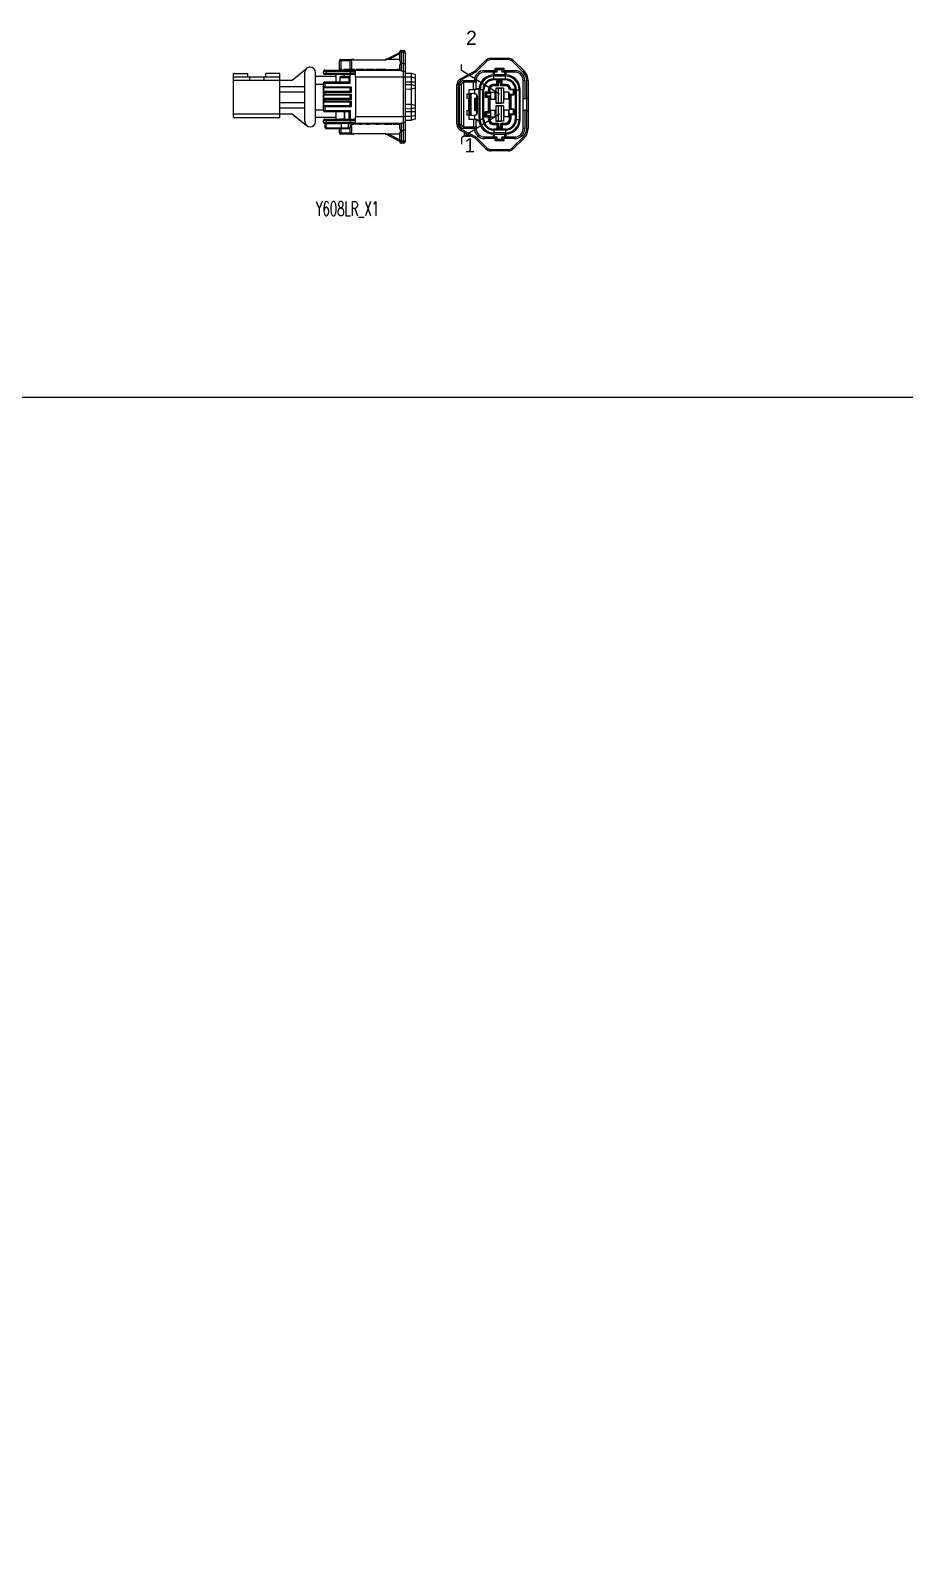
# Model space of a CAD drawing. Extents: x -144 to 1666, y -603 to 461.
# Drawn here: x 578.8 to 823.9, y 32.7 to 460.9 of the extents above; entities that cross this region are included whole.
import ezdxf

# ---------------------------------------------------------------- set-up
doc = ezdxf.new("R2010")
doc.units = 0
doc.layers.get('0').update_dxf_attribs({"linetype": 'CONTINUOUS'})
doc.layers.add('1', color=7, linetype='CONTINUOUS')
doc.styles.add('HS-DRAWING-FRAME', font='ROMANS.SHX', dxfattribs={"width": 0.6, "height": 3.5})
doc.linetypes.add('RA', pattern='A,0.2,-0.005,["-\\-",Standard,S=0.3,R=0,X=-0.4,Y=-0.15],-0.005', length=0.21)

# ---------------------------------------------------------------- blocks, each defined once
blk = doc.blocks.new('15446292_A_ZUS-25')
for p, q in [((-22.99, 6.95), (-22.99, -6.85)), ((-16.41, 4.75), (-20.43, 8.01)), ((-19.99, 6.95), (-19.99, -6.85)), ((0.01, 4.75), (-16.41, 4.75)), ((-12.99, 5.75), (-12.99, -6.56)), ((0.01, 5.75), (-12.99, 5.75)), ((0.01, 5.75), (0.01, -6.56)), ((-12.99, 3.05), (-19.99, 3.05)), ((-12.99, 1.55), (-19.99, 1.55)), ((-12.99, -1.45), (-19.99, -1.45)), ((-12.99, -2.95), (-19.99, -2.95)), ((-16.41, -4.65), (-20.43, -7.91)), ((0.01, -4.65), (-16.41, -4.65)), ((0.01, -5.65), (-12.99, -5.65)), ((-12.99, -6.56), (-9.02, -6.56)), ((-9.02, -5.65), (-9.02, -6.56)), ((-8.49, -5.65), (-8.49, -4.65)), ((-4.49, -5.65), (-4.49, -4.65)), ((-3.95, -5.65), (-3.95, -6.56)), ((0.01, -6.56), (-3.95, -6.56))]:
    blk.add_line(p, q)
for centre, start, end in [((-21.49, 6.95), 90, 180), ((-21.49, 6.95), 0, 90), ((-21.49, -6.85), 180, 270), ((-21.49, -6.85), 270, 0)]:
    blk.add_arc(centre, 1.5, start, end)
at = {"layer": '1', "linetype": 'Continuous'}
for p, q in [((-47.7, 13.01), (-47, 13.01)), ((-47.7, 13.01), (-47.7, 12.86)), ((-47.7, 12.86), (-47.7, 12.43)), ((-47, 12.86), (-47, 13.01)), ((-47, 12.43), (-47, 12.86)), ((-48.1, 12.49), (-48.1, 12.61)), ((-48.1, 12.15), (-48.1, 12.49)), ((-48.1, 12.15), (-47.99, 12.35)), ((-48.1, 9.1), (-48.1, 12.15)), ((-48.1, 9.57), (-48.1, 10.22)), ((-48.1, 9.43), (-48.1, 9.57)), ((-48.1, 9.03), (-48.1, 9.43)), ((-48.1, 9.1), (-47.99, 9.33)), ((-48.1, 6.92), (-48.1, 9.1)), ((-48.1, 8.41), (-48.1, 9.03)), ((-47.99, 12.35), (-47.7, 12.43)), ((-47.99, 9.33), (-47.7, 9.43)), ((-47, 12.43), (-47.7, 12.43)), ((-47.7, 12.43), (-47.7, 9.43)), ((-47, 9.43), (-47.7, 9.43)), ((-47.7, 9.43), (-47.7, 7.27)), ((-47, 9.43), (-47, 12.43)), ((-46.72, 12.35), (-47, 12.43)), ((-46.84, 9.77), (-47, 9.44)), ((-47, 9.44), (-47, 9.43)), ((-47, 9.43), (-46.96, 9.42)), ((-47, 7.27), (-47, 9.43)), ((-46.96, 9.42), (-46.91, 9.4)), ((-46.91, 9.4), (-46.83, 9.34)), ((-46.76, 9.91), (-46.84, 9.77)), ((-46.83, 9.34), (-46.75, 9.22)), ((-46.7, 10.04), (-46.76, 9.91)), ((-46.75, 9.22), (-46.69, 9.09)), ((-46.6, 12.15), (-46.72, 12.35)), ((-46.63, 10.2), (-46.7, 10.04)), ((-46.69, 9.09), (-46.63, 8.88)), ((-46.6, 10.33), (-46.63, 10.2)), ((-46.63, 8.88), (-46.6, 8.66)), ((-46.6, 12.61), (-46.6, 12.49)), ((-46.6, 12.51), (-42.7, 10.51)), ((-46.6, 12.49), (-46.6, 12.15)), ((-46.6, 12.15), (-46.6, 10.33)), ((-43.58, 10.51), (-46.6, 12.06)), ((-46.6, 10.51), (-42.7, 10.51)), ((-46.6, 8.66), (-46.6, 7.51)), ((-42.7, 10.46), (-42.7, 10.51)), ((-42.7, 10.31), (-42.7, 10.46)), ((-42.7, 10.31), (-42.64, 10.32)), ((-42.7, 10.31), (-42.7, 10.31)), ((-33.5, 10.31), (-42.7, 10.31)), ((-33.57, 10.32), (-42.64, 10.32)), ((-33.5, 10.31), (-33.57, 10.32)), ((-33.5, 10.51), (-30.5, 10.51)), ((-33.5, 10.51), (-33.5, 10.46)), ((-33.5, 10.51), (-33.1, 10.51)), ((-33.5, 10.46), (-33.5, 10.31)), ((-33.5, 10.31), (-33.5, 10.31)), ((-33.1, 10.51), (-30.1, 10.51)), ((-33.1, 10.38), (-33.1, 10.51)), ((-33.1, 10), (-33.1, 10.38)), ((-33.1, 9.4), (-33.1, 10)), ((-33.1, 8.62), (-33.1, 9.4)), ((-33.1, 7.71), (-33.1, 8.62)), ((-30.1, 10.11), (-32.7, 10.11)), ((-32.7, 10.11), (-32.7, 9.94)), ((-32.7, 9.94), (-32.7, 9.46)), ((-32.7, 9.46), (-32.7, 8.71)), ((-32.56, 8.71), (-32.7, 8.71)), ((-32.7, 7.51), (-32.7, 8.71)), ((-32.2, 8.71), (-32.56, 8.71)), ((-32.4, 9.01), (-32.34, 9.01)), ((-32.34, 9.01), (-32.2, 9.01)), ((-32.2, 9.01), (-30.24, 9.01)), ((-32.2, 9.01), (-32.2, 8.92)), ((-32.2, 8.92), (-32.2, 8.71)), ((-30.2, 8.71), (-32.2, 8.71)), ((-32.2, 8.71), (-32.2, 7.51)), ((-30.24, 9.01), (-26, 9.01)), ((-30.24, 9.01), (-30.21, 8.92)), ((-30.21, 8.92), (-30.2, 8.71)), ((-25.92, 8.71), (-30.2, 8.71)), ((-30.2, 7.51), (-30.2, 8.71)), ((-30.1, 10.51), (-30.1, 10.39)), ((-30.1, 10.39), (-30.1, 10.11)), ((-30.1, 10.11), (-29.82, 10.11)), ((-30.1, 9.01), (-30.1, 10.11)), ((-29.82, 10.11), (-29.7, 10.11)), ((-29.7, 10.11), (-29.7, 9.01)), ((-25.95, 8.92), (-26, 9.01)), ((-25.92, 8.71), (-25.95, 8.92)), ((-25.92, 8.71), (-25.76, 8.71)), ((-25.92, 7.51), (-25.92, 8.71)), ((-25.76, 8.71), (-25.7, 8.71)), ((-25.7, 8.71), (-25.7, 7.51)), ((-50.9, 6.24), (-49.9, 6.53)), ((-50.9, 5.24), (-50.9, 6.24)), ((-50.9, 5.24), (-49.9, 5.53)), ((-50.9, 5.1), (-50.9, 5.24)), ((-50.9, 4.7), (-50.9, 5.1)), ((-50.9, 4.16), (-50.9, 4.7)), ((-48.1, 6.56), (-49.9, 6.53)), ((-49.9, 6.53), (-49.9, 5.53)), ((-49.9, 5.53), (-48.1, 5.56)), ((-49.9, 5.53), (-49.9, 5.43)), ((-49.9, 5.43), (-49.9, 5.13)), ((-49.9, 5.13), (-49.9, 4.68)), ((-49.9, 4.68), (-49.9, 4.16)), ((-48.1, 7.63), (-48.1, 8.41)), ((-48.1, 6.76), (-48.1, 7.63)), ((-48.1, 6.92), (-47.99, 7.17)), ((-48.1, 6.57), (-48.1, 6.92)), ((-48.1, 6.56), (-48.1, 6.76)), ((-48.1, 6.07), (-48.1, 6.57)), ((-48.1, 5.51), (-48.1, 6.07)), ((-48.1, -5.49), (-48.1, 5.51)), ((-48.1, 5.51), (-47.99, 5.51)), ((-47.99, 7.17), (-47.7, 7.27)), ((-47.99, 5.51), (-47.7, 5.51)), ((-47, 7.27), (-47.7, 7.27)), ((-47.7, 7.27), (-47.7, 6.83)), ((-47.7, 6.83), (-47.7, 6.21)), ((-47.7, 6.21), (-47.7, 5.51)), ((-47.7, 5.51), (-47.7, -5.49)), ((-34.2, 5.51), (-47.7, 5.51)), ((-46.91, 7.37), (-47, 7.28)), ((-47, 7.28), (-47, 7.27)), ((-46.82, 7.43), (-46.91, 7.37)), ((-46.72, 7.49), (-46.82, 7.43)), ((-46.64, 7.51), (-46.72, 7.49)), ((-46.64, 7.51), (-31.44, 7.51)), ((-45.9, 7.71), (-46.48, 7.71)), ((-46.48, 7.51), (-46.48, 7.71)), ((-45.9, 7.51), (-45.9, 7.71)), ((-45.67, 7.51), (-45.67, 7.71)), ((-45.54, 7.71), (-45.67, 7.71)), ((-45.21, 7.71), (-45.54, 7.71)), ((-44.89, 7.71), (-45.21, 7.71)), ((-44.75, 7.71), (-44.89, 7.71)), ((-44.75, 7.51), (-44.75, 7.71)), ((-44.52, 7.71), (-44.37, 7.71)), ((-44.52, 7.71), (-44.52, 7.51)), ((-43.83, 7.71), (-44.37, 7.71)), ((-44.37, 7.71), (-44.37, 7.51)), ((-43.83, 7.71), (-43.83, 7.51)), ((-42.45, 7.71), (-43.6, 7.71)), ((-43.6, 7.71), (-43.6, 7.51)), ((-42.45, 7.71), (-42.45, 7.51)), ((-42.34, 7.71), (-42.28, 7.71)), ((-42.34, 7.51), (-42.34, 7.71)), ((-42.28, 7.71), (-41.99, 7.71)), ((-42.28, 7.51), (-42.28, 7.71)), ((-41.99, 7.71), (-41.57, 7.71)), ((-41.57, 7.71), (-41.21, 7.71)), ((-41.21, 7.71), (-41.07, 7.71)), ((-41.07, 7.51), (-41.07, 7.71)), ((-40.84, 7.51), (-40.84, 7.71)), ((-40.71, 7.71), (-40.84, 7.71)), ((-40.38, 7.71), (-40.71, 7.71)), ((-40.06, 7.71), (-40.38, 7.71)), ((-39.92, 7.71), (-40.06, 7.71)), ((-39.92, 7.51), (-39.92, 7.71)), ((-39.69, 7.71), (-39.56, 7.71)), ((-39.69, 7.71), (-39.69, 7.51)), ((-39.56, 7.71), (-39.23, 7.71)), ((-39.23, 7.71), (-38.91, 7.71)), ((-38.91, 7.71), (-38.77, 7.71)), ((-38.77, 7.51), (-38.77, 7.71)), ((-38.54, 7.71), (-38.53, 7.71)), ((-38.54, 7.71), (-38.54, 7.51)), ((-38.53, 7.71), (-38.48, 7.71)), ((-38.48, 7.71), (-38.35, 7.71)), ((-38.48, 7.71), (-38.48, 7.51)), ((-38.35, 7.71), (-38.05, 7.71)), ((-37.39, 7.71), (-38.05, 7.71)), ((-38.05, 7.71), (-38.05, 7.51)), ((-37.39, 7.71), (-37.39, 7.51)), ((-37.28, 7.71), (-37.22, 7.71)), ((-37.28, 7.51), (-37.28, 7.71)), ((-37.22, 7.71), (-36.93, 7.71)), ((-37.22, 7.51), (-37.22, 7.71)), ((-36.93, 7.71), (-36.51, 7.71)), ((-36.51, 7.71), (-36.15, 7.71)), ((-36.15, 7.71), (-36.01, 7.71)), ((-36.01, 7.51), (-36.01, 7.71)), ((-35.78, 7.51), (-35.78, 7.71)), ((-35.09, 7.71), (-35.78, 7.71)), ((-35.09, 7.51), (-35.09, 7.71)), ((-34.86, 7.71), (-34.85, 7.71)), ((-34.86, 7.51), (-34.86, 7.71)), ((-34.85, 7.71), (-34.79, 7.71)), ((-34.79, 7.71), (-34.61, 7.71)), ((-34.79, 7.51), (-34.79, 7.71)), ((-34.61, 7.71), (-34.4, 7.71)), ((-34.4, 7.71), (-34.08, 7.71)), ((-34.4, 7.51), (-34.4, 7.71)), ((-34.2, 7.46), (-32.75, 7.46)), ((-34.2, 7.46), (-34.2, 7.21)), ((-34.2, 7.21), (-34.2, 6.76)), ((-32.7, 7.07), (-34.2, 7.07)), ((-34.2, 6.76), (-34.2, 6.17)), ((-34.2, 6.66), (-32.7, 6.66)), ((-32.75, 6.26), (-34.2, 6.26)), ((-34.2, 6.17), (-34.2, 5.51)), ((-34.2, -5.49), (-34.2, 5.51)), ((-34.08, 7.71), (-33.94, 7.71)), ((-33.94, 7.51), (-33.94, 7.71)), ((-33.71, 7.51), (-33.71, 7.71)), ((-33.1, 7.71), (-33.71, 7.71)), ((-33.1, 7.51), (-33.1, 7.71)), ((-32.94, 7.71), (-33.1, 7.71)), ((-32.94, 7.51), (-32.94, 7.71)), ((-32.7, 7.71), (-32.94, 7.71)), ((-32.75, 7.46), (-31.44, 7.51)), ((-32.75, 7.46), (-32.74, 7.41)), ((-32.75, 7.46), (-32.75, 7.46)), ((-32.72, 6.38), (-32.75, 6.26)), ((-26.05, 6.26), (-32.75, 6.26)), ((-32.74, 7.41), (-32.72, 7.32)), ((-32.72, 7.32), (-32.71, 7.2)), ((-32.7, 6.66), (-32.72, 6.38)), ((-32.71, 7.2), (-32.7, 7.07)), ((-31.34, 7.11), (-32.7, 7.07)), ((-32.7, 6.66), (-32.7, 7.07)), ((-32.7, 7.07), (-32.7, 7.07)), ((-32.7, 6.66), (-25.94, 6.66)), ((-32.7, 3.81), (-32.7, 6.26)), ((-32.4, 6.26), (-32.4, 4.21)), ((-31.44, 7.51), (-30.2, 7.51)), ((-31.44, 7.51), (-31.37, 7.39)), ((-31.44, 7.51), (-30.88, 7.51)), ((-31.37, 7.39), (-31.34, 7.11)), ((-25.94, 7.11), (-31.34, 7.11)), ((-31.2, 6.21), (-31.2, 4.21)), ((-29.85, 6.21), (-31.2, 6.21)), ((-31.1, 6.21), (-31.1, 4.21)), ((-25.92, 7.51), (-30.2, 7.51)), ((-29.85, 6.21), (-29.85, 6.26)), ((-29.56, 6.26), (-29.7, 6.26)), ((-29.2, 6.26), (-29.56, 6.26)), ((-28.1, 6.26), (-29.2, 6.26)), ((-28.7, 4.21), (-28.7, 6.26)), ((-22.99, 5.71), (-28.7, 5.71)), ((-26.05, 7.51), (-25.97, 7.39)), ((-25.97, 6.38), (-26.05, 6.26)), ((-25.73, 6.26), (-26.05, 6.26)), ((-25.97, 7.39), (-25.94, 7.11)), ((-25.94, 6.66), (-25.97, 6.38)), ((-25.94, 6.66), (-25.94, 7.11)), ((-25.41, 7.11), (-25.94, 7.11)), ((-25.94, 6.66), (-25.41, 6.66)), ((-25.76, 7.51), (-25.92, 7.51)), ((-25.7, 7.51), (-25.76, 7.51)), ((-25.6, 6.26), (-25.73, 6.26)), ((-25.7, 7.51), (-25.63, 7.51)), ((-25.63, 7.51), (-25.6, 7.51)), ((-25.2, 7.11), (-25.41, 7.11)), ((-25.41, 6.66), (-25.2, 6.66)), ((-25.2, 7.11), (-25.2, 6.66)), ((-50.9, 4.16), (-49.9, 4.16)), ((-50.9, 3.09), (-50.9, 4.16)), ((-50.9, 3.09), (-49.9, 3.38)), ((-50.9, 2.42), (-50.9, 3.09)), ((-50.9, -2.41), (-50.9, 2.42)), ((-50.9, 2.42), (-49.9, 2.14)), ((-49.9, 4.16), (-48.1, 4.16)), ((-49.9, 4.16), (-49.9, 3.38)), ((-49.9, 3.38), (-48.1, 3.41)), ((-49.9, 3.38), (-49.9, 2.14)), ((-49.9, 2.14), (-49.9, -2.12)), ((-49.9, 2.14), (-48.1, 2.11)), ((-33, 2.81), (-25.6, 2.81)), ((-33, 1.21), (-33, 2.81)), ((-33, 2.81), (-32.79, 2.6)), ((-33, 1.21), (-32.79, 1.42)), ((-25.6, 1.21), (-33, 1.21)), ((-33, 0.81), (-25.6, 0.81)), ((-33, -0.79), (-33, 0.81)), ((-33, 0.81), (-32.79, 0.6)), ((-32.79, 2.6), (-32.7, 2.51)), ((-32.79, 1.42), (-32.7, 1.51)), ((-32.79, 0.6), (-32.7, 0.51)), ((-32.7, 4.21), (-25.6, 4.21)), ((-25.6, 3.81), (-32.7, 3.81)), ((-32.7, 2.51), (-25.6, 2.51)), ((-32.7, 2.51), (-32.7, 1.51)), ((-32.7, 1.51), (-25.6, 1.51)), ((-32.7, 0.51), (-25.6, 0.51)), ((-32.7, 0.51), (-32.7, -0.49)), ((-25.6, 4.21), (-25.6, 4.09)), ((-25.6, 4.09), (-25.6, 3.81)), ((-25.32, 3.81), (-25.6, 3.81)), ((-25.6, 2.81), (-25.6, 3.81)), ((-25.6, 2.81), (-25.6, 2.6)), ((-25.6, 2.81), (-25.36, 2.81)), ((-25.6, 2.6), (-25.6, 2.51)), ((-25.52, 2.51), (-25.6, 2.51)), ((-25.6, 1.42), (-25.6, 1.51)), ((-25.6, 1.51), (-25.5, 1.51)), ((-25.6, 1.21), (-25.6, 1.42)), ((-25.6, 0.81), (-25.6, 1.21)), ((-25.36, 1.21), (-25.6, 1.21)), ((-25.6, 0.81), (-25.6, 0.6)), ((-25.6, 0.81), (-25.36, 0.81)), ((-25.6, 0.6), (-25.6, 0.51)), ((-25.52, 0.51), (-25.6, 0.51)), ((-25.44, 2.52), (-25.52, 2.51)), ((-25.44, 0.52), (-25.52, 0.51)), ((-25.5, 1.51), (-25.4, 1.48)), ((-25.35, 2.56), (-25.44, 2.52)), ((-25.35, 0.56), (-25.44, 0.52)), ((-25.4, 1.48), (-25.32, 1.43)), ((-25.36, 2.81), (-25.22, 2.81)), ((-25.22, 1.21), (-25.36, 1.21)), ((-25.36, 0.81), (-25.22, 0.81)), ((-25.28, 2.63), (-25.35, 2.56)), ((-25.28, 0.63), (-25.35, 0.56)), ((-25.2, 3.81), (-25.32, 3.81)), ((-25.32, 1.43), (-25.25, 1.35)), ((-25.23, 2.71), (-25.28, 2.63)), ((-25.23, 0.71), (-25.28, 0.63)), ((-25.25, 1.35), (-25.22, 1.26)), ((-25.22, 2.81), (-25.23, 2.71)), ((-25.22, 0.81), (-25.23, 0.71)), ((-25.22, 1.21), (-25.22, 2.81)), ((-25.22, 1.26), (-25.22, 1.21)), ((-25.22, -0.79), (-25.22, 0.81)), ((-25.2, 3.81), (-25.2, -3.79)), ((-22.99, 3.6), (-25.2, 3.6)), ((-50.9, -2.41), (-49.9, -2.12)), ((-50.9, -3.08), (-50.9, -2.41)), ((-50.9, -3.08), (-49.9, -3.36)), ((-50.9, -4.14), (-50.9, -3.08)), ((-50.9, -4.14), (-49.9, -4.14)), ((-50.9, -4.68), (-50.9, -4.14)), ((-49.9, -2.12), (-48.1, -2.09)), ((-49.9, -2.12), (-49.9, -3.36)), ((-49.9, -3.36), (-48.1, -3.39)), ((-49.9, -3.36), (-49.9, -4.14)), ((-49.9, -4.14), (-48.1, -4.14)), ((-49.9, -4.14), (-49.9, -4.67)), ((-33, -0.79), (-32.79, -0.58)), ((-25.6, -0.79), (-33, -0.79)), ((-33, -1.19), (-25.6, -1.19)), ((-33, -1.19), (-32.79, -1.4)), ((-33, -2.79), (-33, -1.19)), ((-33, -2.79), (-32.79, -2.58)), ((-25.6, -2.79), (-33, -2.79)), ((-32.79, -0.58), (-32.7, -0.49)), ((-32.79, -1.4), (-32.7, -1.49)), ((-32.79, -2.58), (-32.7, -2.49)), ((-32.7, -0.49), (-25.6, -0.49)), ((-32.7, -1.49), (-25.6, -1.49)), ((-32.7, -1.49), (-32.7, -2.49)), ((-32.7, -2.49), (-25.6, -2.49)), ((-32.7, -3.79), (-25.6, -3.79)), ((-32.7, -3.79), (-32.7, -6.24)), ((-25.6, -4.19), (-32.7, -4.19)), ((-32.4, -4.19), (-32.4, -5.29)), ((-29.85, -5.29), (-29.85, -4.19)), ((-28.7, -6.24), (-28.7, -4.19)), ((-25.6, -0.58), (-25.6, -0.49)), ((-25.6, -0.49), (-25.5, -0.49)), ((-25.6, -0.79), (-25.6, -0.58)), ((-25.36, -0.79), (-25.6, -0.79)), ((-25.6, -1.19), (-25.6, -0.79)), ((-25.6, -1.19), (-25.6, -1.4)), ((-25.6, -1.19), (-25.36, -1.19)), ((-25.6, -1.4), (-25.6, -1.49)), ((-25.52, -1.49), (-25.6, -1.49)), ((-25.6, -2.58), (-25.6, -2.49)), ((-25.6, -2.49), (-25.5, -2.49)), ((-25.6, -2.79), (-25.6, -2.58)), ((-25.36, -2.79), (-25.6, -2.79)), ((-25.6, -3.79), (-25.6, -2.79)), ((-25.6, -3.79), (-25.6, -4.07)), ((-25.6, -3.79), (-25.32, -3.79)), ((-25.6, -4.07), (-25.6, -4.19)), ((-25.44, -1.48), (-25.52, -1.49)), ((-25.5, -0.49), (-25.4, -0.52)), ((-25.5, -2.49), (-25.4, -2.52)), ((-25.35, -1.44), (-25.44, -1.48)), ((-25.4, -0.52), (-25.32, -0.57)), ((-25.4, -2.52), (-25.32, -2.57)), ((-25.22, -0.79), (-25.36, -0.79)), ((-25.36, -1.19), (-25.22, -1.19)), ((-25.22, -2.79), (-25.36, -2.79)), ((-25.28, -1.37), (-25.35, -1.44)), ((-25.32, -0.57), (-25.25, -0.65)), ((-25.32, -2.57), (-25.25, -2.65)), ((-25.32, -3.79), (-25.2, -3.79)), ((-25.23, -1.29), (-25.28, -1.37)), ((-25.25, -0.65), (-25.22, -0.74)), ((-25.25, -2.65), (-25.22, -2.74)), ((-25.22, -1.19), (-25.23, -1.29)), ((-25.22, -0.74), (-25.22, -0.79)), ((-25.22, -2.79), (-25.22, -1.19)), ((-25.22, -2.74), (-25.22, -2.79)), ((-22.99, -3.58), (-25.2, -3.58)), ((-50.9, -5.08), (-50.9, -4.68)), ((-50.9, -5.23), (-50.9, -5.08)), ((-50.9, -6.23), (-50.9, -5.23)), ((-50.9, -5.23), (-49.9, -5.51)), ((-50.9, -6.23), (-49.9, -6.51)), ((-49.9, -4.67), (-49.9, -5.11)), ((-49.9, -5.11), (-49.9, -5.41)), ((-49.9, -5.41), (-49.9, -5.51)), ((-49.9, -5.51), (-49.9, -6.51)), ((-49.9, -5.51), (-48.1, -5.54)), ((-49.9, -6.51), (-48.1, -6.54)), ((-48.1, -5.49), (-47.99, -5.49)), ((-48.1, -6.06), (-48.1, -5.49)), ((-48.1, -6.55), (-48.1, -6.06)), ((-48.1, -6.74), (-48.1, -6.54)), ((-48.1, -6.9), (-48.1, -6.55)), ((-48.1, -7.61), (-48.1, -6.74)), ((-47.99, -7.15), (-48.1, -6.9)), ((-48.1, -9.09), (-48.1, -6.9)), ((-48.1, -8.39), (-48.1, -7.61)), ((-48.1, -9.02), (-48.1, -8.39)), ((-47.99, -5.49), (-47.7, -5.49)), ((-47.7, -7.26), (-47.99, -7.15)), ((-47.7, -5.49), (-34.2, -5.49)), ((-47.7, -5.49), (-47.7, -6.2)), ((-47.7, -6.2), (-47.7, -6.81)), ((-47.7, -6.81), (-47.7, -7.26)), ((-47, -7.26), (-47.7, -7.26)), ((-47.7, -7.26), (-47.7, -9.41)), ((-47, -7.26), (-46.91, -7.35)), ((-47, -7.26), (-47, -7.26)), ((-47, -9.41), (-47, -7.26)), ((-46.91, -7.35), (-46.82, -7.42)), ((-46.82, -7.42), (-46.72, -7.47)), ((-46.72, -7.47), (-46.64, -7.49)), ((-31.44, -7.49), (-46.64, -7.49)), ((-46.6, -7.49), (-46.6, -8.64)), ((-46.4, -7.49), (-46.4, -7.69)), ((-46.4, -7.69), (-45.9, -7.69)), ((-45.9, -7.49), (-45.9, -7.69)), ((-45.18, -7.69), (-45.9, -7.69)), ((-44.5, -7.69), (-45.18, -7.69)), ((-43.92, -7.69), (-44.5, -7.69)), ((-43.48, -7.69), (-43.92, -7.69)), ((-43.2, -7.69), (-43.48, -7.69)), ((-43.1, -7.69), (-43.2, -7.69)), ((-43.1, -7.69), (-43.1, -7.49)), ((-42.8, -7.49), (-42.8, -7.69)), ((-42.8, -7.69), (-42.71, -7.69)), ((-42.71, -7.69), (-42.45, -7.69)), ((-42.45, -7.69), (-42.05, -7.69)), ((-42.05, -7.69), (-41.53, -7.69)), ((-41.53, -7.69), (-40.95, -7.69)), ((-40.95, -7.69), (-40.36, -7.69)), ((-40.36, -7.69), (-39.8, -7.69)), ((-39.8, -7.49), (-39.8, -7.69)), ((-39.44, -7.49), (-39.44, -7.69)), ((-39.44, -7.69), (-38.94, -7.69)), ((-38.94, -7.49), (-38.94, -7.69)), ((-38.94, -7.69), (-37.14, -7.69)), ((-37.14, -7.49), (-37.14, -7.69)), ((-36.77, -7.49), (-36.77, -7.69)), ((-36.77, -7.69), (-36.27, -7.69)), ((-36.27, -7.49), (-36.27, -7.69)), ((-36.27, -7.69), (-35.65, -7.69)), ((-35.65, -7.69), (-35.09, -7.69)), ((-35.09, -7.69), (-34.65, -7.69)), ((-34.65, -7.69), (-34.37, -7.69)), ((-34.37, -7.69), (-34.27, -7.69)), ((-34.27, -7.69), (-34.27, -7.49)), ((-34.2, -5.49), (-34.2, -6.15)), ((-34.2, -6.15), (-34.2, -6.74)), ((-34.2, -6.24), (-32.75, -6.24)), ((-32.7, -6.64), (-34.2, -6.64)), ((-34.2, -6.74), (-34.2, -7.19)), ((-34.2, -7.05), (-32.7, -7.05)), ((-34.2, -7.19), (-34.2, -7.44)), ((-32.75, -7.44), (-34.2, -7.44)), ((-33.9, -7.49), (-33.9, -7.69)), ((-33.9, -7.69), (-33.4, -7.69)), ((-33.4, -7.49), (-33.4, -7.69)), ((-33.4, -7.69), (-31.4, -7.69)), ((-33.1, -8.6), (-33.1, -7.69)), ((-32.75, -6.24), (-26.05, -6.24)), ((-32.72, -6.36), (-32.75, -6.24)), ((-32.74, -7.39), (-32.75, -7.44)), ((-31.44, -7.49), (-32.75, -7.44)), ((-32.75, -7.44), (-32.75, -7.44)), ((-32.72, -7.3), (-32.74, -7.39)), ((-32.7, -6.64), (-32.72, -6.36)), ((-32.71, -7.18), (-32.72, -7.3)), ((-32.7, -7.05), (-32.71, -7.18)), ((-32.7, -5.29), (-32.41, -5.79)), ((-32.7, -5.29), (-32.61, -5.29)), ((-25.94, -6.64), (-32.7, -6.64)), ((-32.7, -7.05), (-32.7, -6.64)), ((-32.7, -7.05), (-31.34, -7.09)), ((-32.7, -7.05), (-32.7, -7.05)), ((-32.7, -7.69), (-32.7, -8.48)), ((-32.7, -8.48), (-32.7, -9.15)), ((-32.61, -5.29), (-32.4, -5.29)), ((-32.41, -5.79), (-32.41, -5.79)), ((-32.4, -5.79), (-32.41, -5.79)), ((-32.4, -5.29), (-29.85, -5.29)), ((-32.4, -5.29), (-32.4, -5.79)), ((-30.14, -5.79), (-32.4, -5.79)), ((-31.37, -7.37), (-31.44, -7.49)), ((-30.4, -7.49), (-31.44, -7.49)), ((-31.4, -7.49), (-31.4, -7.69)), ((-31.4, -7.69), (-30.9, -7.69)), ((-31.34, -7.09), (-31.37, -7.37)), ((-31.34, -7.09), (-25.94, -7.09)), ((-31.1, -5.79), (-31.1, -6.24)), ((-30.9, -7.49), (-30.9, -7.69)), ((-30.4, -7.49), (-29.9, -7.47)), ((-30.4, -7.49), (-30.4, -7.69)), ((-30.4, -7.69), (-29.9, -7.69)), ((-29.85, -5.29), (-30.14, -5.79)), ((-30.1, -10.09), (-30.1, -7.69)), ((-29.9, -7.47), (-29.9, -7.69)), ((-26.05, -7.49), (-29.9, -7.49)), ((-29.9, -7.49), (-29.7, -7.49)), ((-29.7, -7.49), (-29.7, -10.09)), ((-28.7, -5.69), (-22.99, -5.69)), ((-25.97, -6.36), (-26.05, -6.24)), ((-26.05, -6.24), (-25.73, -6.24)), ((-25.97, -7.37), (-26.05, -7.49)), ((-25.73, -7.49), (-26.05, -7.49)), ((-25.94, -6.64), (-25.97, -6.36)), ((-25.94, -7.09), (-25.97, -7.37)), ((-25.41, -6.64), (-25.94, -6.64)), ((-25.94, -7.09), (-25.94, -6.64)), ((-25.94, -7.09), (-25.41, -7.09)), ((-25.73, -6.24), (-25.6, -6.24)), ((-25.6, -7.49), (-25.73, -7.49)), ((-25.2, -6.64), (-25.41, -6.64)), ((-25.41, -7.09), (-25.2, -7.09)), ((-25.2, -6.64), (-25.2, -7.09)), ((-48.1, -9.42), (-48.1, -9.02)), ((-48.1, -12.13), (-48.1, -9.09)), ((-47.99, -9.32), (-48.1, -9.09)), ((-48.1, -9.55), (-48.1, -9.42)), ((-48.1, -10.2), (-48.1, -9.55)), ((-47.99, -12.33), (-48.1, -12.13)), ((-48.1, -12.47), (-48.1, -12.13)), ((-48.1, -12.59), (-48.1, -12.47)), ((-47.7, -9.41), (-47.99, -9.32)), ((-47.7, -12.42), (-47.99, -12.33)), ((-47, -9.41), (-47.7, -9.41)), ((-47.7, -9.41), (-47.7, -12.42)), ((-47.7, -12.42), (-47, -12.42)), ((-47.7, -12.42), (-47.7, -12.84)), ((-47.7, -12.84), (-47.7, -12.99)), ((-47, -12.42), (-47, -9.41)), ((-47, -9.41), (-47, -9.42)), ((-46.99, -9.41), (-47, -9.41)), ((-47, -9.42), (-46.84, -9.75)), ((-46.72, -12.33), (-47, -12.42)), ((-47, -12.84), (-47, -12.42)), ((-47, -12.99), (-47, -12.84)), ((-46.95, -9.4), (-46.99, -9.41)), ((-46.89, -9.37), (-46.95, -9.4)), ((-46.84, -9.33), (-46.89, -9.37)), ((-46.75, -9.21), (-46.84, -9.33)), ((-46.84, -9.75), (-46.76, -9.89)), ((-46.76, -9.89), (-46.7, -10.03)), ((-46.69, -9.08), (-46.75, -9.21)), ((-46.6, -12.13), (-46.72, -12.33)), ((-46.7, -10.03), (-46.63, -10.18)), ((-46.62, -8.86), (-46.69, -9.08)), ((-46.63, -10.18), (-46.61, -10.25)), ((-46.6, -8.64), (-46.62, -8.86)), ((-46.61, -10.25), (-46.6, -10.31)), ((-46.6, -10.31), (-46.6, -12.13)), ((-42.7, -10.49), (-46.6, -12.49)), ((-46.6, -10.49), (-42.7, -10.49)), ((-46.6, -12.04), (-43.58, -10.49)), ((-46.6, -12.13), (-46.6, -12.47)), ((-46.6, -12.47), (-46.6, -12.59)), ((-42.7, -10.29), (-42.7, -10.29)), ((-42.7, -10.44), (-42.7, -10.29)), ((-42.7, -10.29), (-42.64, -10.3)), ((-42.7, -10.29), (-33.5, -10.29)), ((-42.7, -10.49), (-42.7, -10.44)), ((-42.64, -10.3), (-33.57, -10.3)), ((-33.57, -10.3), (-33.5, -10.29)), ((-33.5, -10.29), (-33.5, -10.29)), ((-33.5, -10.29), (-33.5, -10.44)), ((-33.5, -10.44), (-33.5, -10.49)), ((-30.5, -10.49), (-33.5, -10.49)), ((-33.5, -10.49), (-33.1, -10.49)), ((-33.1, -9.38), (-33.1, -8.6)), ((-33.1, -9.98), (-33.1, -9.38)), ((-33.1, -10.36), (-33.1, -9.98)), ((-33.1, -10.49), (-33.1, -10.36)), ((-30.1, -10.49), (-33.1, -10.49)), ((-32.7, -9.15), (-32.7, -9.66)), ((-32.7, -9.66), (-32.7, -9.98)), ((-32.7, -9.98), (-32.7, -10.09)), ((-32.7, -10.09), (-30.1, -10.09)), ((-30.1, -10.09), (-29.82, -10.09)), ((-30.1, -10.09), (-30.1, -10.37)), ((-30.1, -10.37), (-30.1, -10.49)), ((-29.82, -10.09), (-29.7, -10.09)), ((-47, -12.99), (-47.7, -12.99))]:
    blk.add_line(p, q, dxfattribs=at)
for centre, radius, start, end in [((-47.7, 12.61), 0.4, 90, 180), ((-47, 12.61), 0.4, 0, 90), ((-42.7, 10.31), 0.2, 2.4567, 90), ((-33.5, 10.31), 0.2, 90, 177.5433), ((-33.1, 10.11), 0.4, 0, 90), ((-32.4, 8.71), 0.3, 90, 180), ((-30.1, 10.11), 0.4, 0, 90), ((-26, 8.71), 0.3, 0, 90), ((-25.6, 7.11), 0.4, 0, 90), ((-25.6, 6.66), 0.4, 270, 0), ((-25.6, 3.81), 0.4, 0, 90), ((-25.6, -3.79), 0.4, 270, 0), ((-25.6, -6.64), 0.4, 0, 90), ((-25.6, -7.09), 0.4, 270, 0), ((-47.7, -12.59), 0.4, 180, 270), ((-47, -12.59), 0.4, 270, 0), ((-42.7, -10.29), 0.2, 270, 357.5433), ((-33.5, -10.29), 0.2, 182.4567, 270), ((-33.1, -10.09), 0.4, 270, 0), ((-30.1, -10.09), 0.4, 270, 0)]:
    blk.add_arc(centre, radius, start, end, dxfattribs=at)
blk = doc.blocks.new('HSDblock0000')
for p, q in [((8.03, 2.7), (18.66, 9.36)), ((18.66, 9.36), (18.66, 11.06)), ((8.03, -2.9), (18.66, -9.56)), ((18.66, -9.56), (18.66, -11.26))]:
    blk.add_line(p, q)
at = {"layer": '1', "linetype": 'Continuous'}
for p, q in [((5.58, 12.87), (5.58, 12.98)), ((5.58, 12.98), (10.44, 12.98)), ((5.58, 12.58), (5.58, 12.87)), ((10.44, 12.87), (10.44, 12.98)), ((10.44, 12.58), (10.44, 12.87)), ((1.13, 9.41), (4.18, 12.41)), ((1.15, 9.38), (1.13, 9.41)), ((1.21, 9.32), (1.15, 9.38)), ((1.3, 9.23), (1.21, 9.32)), ((1.41, 9.12), (1.3, 9.23)), ((4.46, 12.12), (1.41, 9.12)), ((3.76, 9.55), (3.76, 9.08)), ((3.76, 9.55), (6.8, 9.55)), ((7.26, 9.08), (3.76, 9.08)), ((4.26, 12.33), (4.18, 12.41)), ((4.46, 12.12), (4.26, 12.33)), ((10.44, 12.58), (5.58, 12.58)), ((6.31, 8.28), (6.31, 9.08)), ((6.51, 9.08), (6.51, 8.28)), ((6.8, 10.2), (7.26, 9.73)), ((6.8, 10.2), (9.23, 10.2)), ((6.8, 9.55), (6.8, 10.2)), ((6.8, 9.55), (7.26, 9.08)), ((8.76, 9.73), (7.26, 9.73)), ((7.26, 9.73), (7.26, 9.08)), ((9.23, 10.2), (8.76, 9.73)), ((8.76, 9.08), (8.76, 9.73)), ((9.23, 9.55), (8.76, 9.08)), ((12.26, 9.08), (8.76, 9.08)), ((9.23, 10.2), (9.23, 9.55)), ((9.23, 9.55), (12.26, 9.55)), ((9.51, 8.28), (9.51, 9.08)), ((9.71, 9.08), (9.71, 8.28)), ((11.57, 12.12), (11.77, 12.33)), ((14.66, 9.08), (11.57, 12.12)), ((11.77, 12.33), (11.85, 12.41)), ((11.85, 12.41), (14.9, 9.41)), ((12.26, 9.55), (12.26, 9.08)), ((14.66, 9.08), (14.83, 9.31)), ((18.76, 6.9), (14.66, 9.08)), ((14.83, 9.31), (14.9, 9.41)), ((14.9, 9.41), (18.95, 7.25)), ((16.04, 8.8), (16.15, 8.93)), ((16.15, 8.93), (16.31, 8.98)), ((17.36, 8.68), (16.25, 8.68)), ((16.31, 8.98), (17.36, 8.98)), ((17.36, 8.9), (17.36, 8.98)), ((17.36, 8.98), (17.5, 8.98)), ((17.36, 8.68), (17.36, 8.9)), ((17.36, 8.09), (17.36, 8.68)), ((17.72, 8.68), (17.36, 8.68)), ((17.5, 8.98), (17.56, 8.98)), ((17.86, 8.68), (17.72, 8.68)), ((17.86, 8.68), (17.86, 7.83)), ((0.01, 1.98), (0.01, 6.73)), ((0.13, 6.73), (0.01, 6.73)), ((0.41, 6.73), (0.13, 6.73)), ((0.41, 6.73), (0.41, 1.58)), ((0.95, 1.58), (0.95, 6.73)), ((0.95, 6.73), (1.41, 6.73)), ((1.41, 6.73), (1.41, 1.58)), ((6.36, 8.19), (6.36, 8.28)), ((9.66, 8.28), (6.36, 8.28)), ((6.36, 7.96), (6.36, 8.19)), ((6.36, 7.16), (6.36, 7.96)), ((6.36, 7.96), (9.66, 7.96)), ((6.36, 7.16), (6.36, 6.96)), ((6.36, 7.16), (9.66, 7.16)), ((6.36, 6.96), (6.36, 6.88)), ((6.36, 6.88), (9.66, 6.88)), ((6.36, 5.63), (6.36, 5.51)), ((6.36, 5.63), (7.26, 5.63)), ((6.36, 5.63), (7.26, 5.63)), ((6.36, 5.22), (6.36, 5.51)), ((6.36, 5.51), (7.39, 5.51)), ((7.68, 5.22), (6.36, 5.22)), ((6.96, 0.37), (6.96, 4.6)), ((6.96, 4.6), (7.56, 4.6)), ((6.96, 4.6), (9.06, 4.6)), ((7.26, 6.63), (7.39, 6.51)), ((7.26, 6.63), (8.76, 6.63)), ((7.26, 5.63), (7.26, 6.63)), ((7.26, 5.63), (7.39, 5.51)), ((7.39, 6.51), (8.63, 6.51)), ((7.39, 5.51), (7.39, 6.51)), ((7.68, 6.22), (7.39, 6.51)), ((7.68, 5.22), (7.39, 5.51)), ((7.56, 0.37), (7.56, 4.6)), ((8.46, 4.6), (7.56, 4.6)), ((7.68, 6.22), (7.68, 5.22)), ((8.35, 6.22), (7.68, 6.22)), ((8.35, 6.22), (8.63, 6.51)), ((8.35, 5.22), (8.35, 6.22)), ((8.35, 5.22), (8.63, 5.51)), ((9.66, 5.22), (8.35, 5.22)), ((8.46, 0.37), (8.46, 4.6)), ((9.06, 4.6), (8.46, 4.6)), ((8.76, 6.63), (8.63, 6.51)), ((8.63, 6.51), (8.63, 5.51)), ((8.76, 5.63), (8.63, 5.51)), ((8.63, 5.51), (9.66, 5.51)), ((8.76, 5.63), (8.76, 6.63)), ((8.76, 5.63), (9.66, 5.63)), ((8.76, 5.63), (9.66, 5.63)), ((9.06, 0.37), (9.06, 4.6)), ((9.66, 8.19), (9.66, 8.28)), ((9.66, 7.96), (9.66, 8.19)), ((9.66, 7.16), (9.66, 7.96)), ((9.66, 7.16), (9.66, 6.96)), ((9.66, 6.96), (9.66, 6.88)), ((9.66, 5.51), (9.66, 5.63)), ((9.66, 5.22), (9.66, 5.51)), ((14.61, 4.48), (13.8, 4.48)), ((14.31, 4.18), (14.31, 4.48)), ((14.61, 6.23), (14.61, 6.73)), ((15.08, 6.73), (14.61, 6.73)), ((15.08, 6.7), (14.61, 6.23)), ((14.61, 6.23), (14.61, 4.48)), ((18.01, 6.23), (14.61, 6.23)), ((14.61, 4.48), (14.61, 4.18)), ((15.08, 6.73), (15.08, 6.7)), ((15.08, 6.7), (18.01, 6.7)), ((15.31, 4.18), (15.31, 6.23)), ((18.01, 6.7), (18.01, 6.23)), ((18.01, 6.23), (18.01, -6.27)), ((18.76, 6.9), (18.9, 7.15)), ((18.76, -5.52), (18.76, 5.48)), ((19.23, 5.48), (18.76, 5.48)), ((18.9, 7.15), (18.95, 7.25)), ((19.23, 5.48), (19.23, -5.52)), ((19.61, -5.52), (19.61, 5.48)), ((19.61, 5.48), (19.9, 5.48)), ((19.9, 5.48), (20.01, 5.48)), ((20.01, 5.48), (20.01, -5.52)), ((0.07, 1.78), (0.01, 1.98)), ((0.01, 1.86), (0.01, 1.98)), ((0.01, 1.52), (0.01, 1.86)), ((0.01, 0.98), (0.01, 1.52)), ((0.01, 0.33), (0.01, 0.98)), ((0.01, -0.36), (0.01, 0.33)), ((0.21, 1.64), (0.07, 1.78)), ((0.41, 1.58), (0.21, 1.64)), ((0.41, 1.58), (0.95, 1.58)), ((0.41, 1.58), (0.41, 1.46)), ((0.41, 1.46), (0.41, 1.12)), ((0.41, 1.12), (0.41, 0.6)), ((0.41, 0.6), (0.41, -0.02)), ((1.41, 1.58), (0.95, 1.58)), ((1.41, 1.58), (1.41, 1.46)), ((1.41, 1.46), (1.41, 1.12)), ((1.41, 1.12), (1.41, 0.6)), ((1.41, 0.6), (1.41, -0.02)), ((2.31, 4.13), (2.21, 4.13)), ((2.21, 4.13), (2.21, -4.17)), ((2.54, 4.13), (2.31, 4.13)), ((3.34, 4.13), (2.54, 4.13)), ((2.54, -4.17), (2.54, 4.13)), ((3.34, 4.13), (3.53, 4.13)), ((3.34, -4.17), (3.34, 4.13)), ((3.53, 4.13), (3.61, 4.13)), ((3.61, -4.17), (3.61, 4.13)), ((3.96, 2.73), (4.11, 2.59)), ((3.96, 2.73), (3.96, 1.23)), ((4.86, 2.73), (3.96, 2.73)), ((3.96, 1.23), (4.11, 1.38)), ((3.96, 1.23), (4.86, 1.23)), ((4.11, 2.59), (4.11, 1.38)), ((5.28, 2.59), (4.11, 2.59)), ((4.11, 1.38), (5.28, 1.38)), ((4.86, 4.13), (4.99, 4.13)), ((4.86, 2.73), (4.86, 4.13)), ((4.86, 2.73), (4.86, 4.13)), ((4.86, 2.73), (4.99, 2.61)), ((4.86, 1.23), (4.99, 1.36)), ((4.86, -2.77), (4.86, 1.23)), ((4.86, -2.77), (4.86, 1.23)), ((4.99, 2.61), (4.99, 4.13)), ((5.28, 4.13), (4.99, 4.13)), ((5.28, 2.59), (4.99, 2.61)), ((4.99, 1.36), (5.28, 1.38)), ((4.99, -2.89), (4.99, 1.36)), ((5.28, 4.13), (5.28, 2.59)), ((5.28, 1.38), (5.28, -2.91)), ((5.46, 1.54), (5.46, 3.43)), ((5.46, 3.43), (5.47, 3.43)), ((5.46, 3.43), (6.81, 3.43)), ((5.46, 1.54), (5.47, 1.54)), ((5.46, 1.54), (6.81, 1.54)), ((5.47, 1.54), (5.47, 3.43)), ((5.47, 3.43), (6.81, 3.43)), ((5.47, 1.54), (6.81, 1.54)), ((6.81, 1.54), (6.81, 3.43)), ((6.81, 3.43), (6.81, 1.54)), ((6.81, 3.43), (6.81, 3.43)), ((6.81, 1.54), (6.81, 1.54)), ((6.96, 0.37), (9.06, 0.37)), ((6.96, 0.37), (7.56, 0.37)), ((8.46, 0.37), (7.56, 0.37)), ((9.06, 0.37), (8.46, 0.37)), ((9.21, 1.54), (9.21, 3.43)), ((9.21, 3.43), (9.22, 3.43)), ((10.56, 3.43), (9.21, 3.43)), ((9.21, 1.54), (9.22, 1.54)), ((10.56, 1.54), (9.21, 1.54)), ((9.22, 3.43), (9.22, 1.54)), ((10.56, 3.43), (9.22, 3.43)), ((10.56, 1.54), (9.22, 1.54)), ((10.56, 3.43), (10.56, 3.43)), ((10.56, 1.54), (10.56, 3.43)), ((10.56, 1.54), (10.56, 3.43)), ((10.56, 1.54), (10.56, 1.54)), ((10.75, 3.07), (10.75, 4.13)), ((10.75, 4.13), (11.03, 4.13)), ((10.75, 3.07), (11.03, 3.36)), ((11.65, 3.07), (10.75, 3.07)), ((10.75, 2.4), (11.65, 2.4)), ((10.75, 2.4), (11.03, 2.11)), ((10.75, -2.43), (10.75, 2.4)), ((11.03, 4.13), (11.03, 3.36)), ((11.03, 4.13), (11.16, 4.13)), ((11.03, 3.36), (11.16, 3.48)), ((11.03, 3.36), (11.93, 3.36)), ((11.93, 2.11), (11.03, 2.11)), ((11.03, 2.11), (11.16, 1.98)), ((11.03, 2.11), (11.03, -2.14)), ((11.16, 4.13), (11.16, 3.48)), ((11.16, 4.13), (11.16, 3.48)), ((11.16, 3.48), (12.06, 3.48)), ((11.16, 1.98), (12.06, 1.98)), ((11.16, 1.98), (11.16, -2.02)), ((11.16, 1.98), (11.16, -2.02)), ((11.65, 3.07), (11.93, 3.36)), ((11.65, 2.4), (11.65, 3.07)), ((11.65, 2.4), (11.93, 2.11)), ((11.93, 3.36), (12.06, 3.48)), ((11.93, 3.36), (11.93, 2.11)), ((11.93, 2.11), (12.06, 1.98)), ((12.06, 3.48), (12.06, 1.98)), ((12.41, 4.13), (12.49, 4.13)), ((12.41, 4.13), (12.41, -4.17)), ((12.49, 4.13), (12.69, 4.13)), ((12.69, 4.13), (13.49, 4.13)), ((12.69, 4.13), (12.69, -4.17)), ((13.49, 4.13), (13.49, -4.17)), ((13.49, 4.13), (13.72, 4.13)), ((13.72, 4.13), (13.81, 4.13)), ((13.81, -4.17), (13.81, 4.13)), ((14.31, 4.18), (15.01, 4.18)), ((14.31, 2.48), (14.51, 2.48)), ((14.31, -2.52), (14.31, 2.48)), ((14.51, 1.63), (14.51, 2.98)), ((14.51, 2.98), (15.01, 2.98)), ((15.01, 1.63), (14.51, 1.63)), ((14.61, 1.63), (14.61, -1.67)), ((15.01, 4.18), (16.51, 4.18)), ((15.01, 3.27), (15.01, 4.18)), ((15.01, 3.27), (16.01, 2.98)), ((15.01, 2.98), (15.01, 3.27)), ((15.01, -1.67), (15.01, 1.63)), ((16.24, 2.98), (16.01, 2.98)), ((16.01, 2.98), (16.01, -3.02)), ((16.24, 2.98), (16.51, 3.01)), ((16.24, -3.02), (16.24, 2.98)), ((16.51, 4.18), (16.51, 3.01)), ((16.51, 3.01), (16.51, 2.98)), ((16.51, 2.98), (16.53, 2.98)), ((16.53, 2.98), (16.54, 2.98)), ((16.54, 2.98), (17.21, 2.98)), ((16.54, 2.98), (16.54, -3.02)), ((17.21, 1.63), (16.68, 1.63)), ((16.68, 1.63), (16.68, -1.67)), ((17.21, 1.63), (17.21, 2.98)), ((0.01, -1.02), (0.01, -0.36)), ((0.01, -1.55), (0.01, -1.02)), ((0.01, -1.89), (0.01, -1.55)), ((0.01, -2.02), (0.07, -1.82)), ((0.01, -2.02), (0.01, -1.89)), ((0.01, -6.77), (0.01, -2.02)), ((0.07, -1.82), (0.21, -1.67)), ((0.21, -1.67), (0.41, -1.62)), ((0.41, -0.02), (0.41, -0.63)), ((0.41, -0.63), (0.41, -1.15)), ((0.41, -1.15), (0.41, -1.49)), ((0.41, -1.49), (0.41, -1.62)), ((0.41, -1.62), (0.95, -1.62)), ((0.41, -1.62), (0.41, -6.77)), ((0.95, -1.62), (1.41, -1.62)), ((0.95, -6.77), (0.95, -1.62)), ((1.41, -0.02), (1.41, -0.63)), ((1.41, -0.63), (1.41, -1.15)), ((1.41, -1.15), (1.41, -1.49)), ((1.41, -1.49), (1.41, -1.62)), ((1.41, -1.62), (1.41, -6.77)), ((2.31, -4.17), (2.21, -4.17)), ((2.54, -4.17), (2.31, -4.17)), ((3.34, -4.17), (2.54, -4.17)), ((3.34, -4.17), (3.53, -4.17)), ((3.53, -4.17), (3.61, -4.17)), ((3.96, -2.77), (3.96, -4.27)), ((3.96, -2.77), (4.11, -2.91)), ((4.86, -2.77), (3.96, -2.77)), ((3.96, -4.27), (4.11, -4.12)), ((3.96, -4.27), (4.87, -4.27)), ((4.11, -2.91), (4.11, -4.12)), ((5.28, -2.91), (4.11, -2.91)), ((4.11, -4.12), (5.28, -4.12)), ((4.86, -2.77), (4.99, -2.89)), ((4.87, -4.27), (4.96, -4.17)), ((4.96, -4.17), (4.99, -4.14)), ((5.28, -2.91), (4.99, -2.89)), ((4.99, -4.14), (5.28, -4.12)), ((5.46, -3.46), (5.46, -1.57)), ((5.46, -1.57), (5.47, -1.57)), ((5.46, -1.57), (6.81, -1.57)), ((5.46, -3.46), (5.47, -3.46)), ((5.46, -3.46), (6.81, -3.46)), ((5.47, -3.46), (5.47, -1.57)), ((5.47, -1.57), (6.81, -1.57)), ((5.47, -3.46), (6.81, -3.46)), ((6.81, -3.46), (6.81, -1.57)), ((6.81, -1.57), (6.81, -3.46)), ((6.81, -1.57), (6.81, -1.57)), ((6.81, -3.46), (6.81, -3.46)), ((6.96, -4.63), (6.96, -0.4)), ((6.96, -0.4), (7.56, -0.4)), ((6.96, -0.4), (9.06, -0.4)), ((7.56, -4.63), (7.56, -0.4)), ((8.46, -0.4), (7.56, -0.4)), ((8.46, -4.63), (8.46, -0.4)), ((9.06, -0.4), (8.46, -0.4)), ((9.06, -4.63), (9.06, -0.4)), ((9.21, -3.46), (9.21, -1.57)), ((9.21, -1.57), (9.22, -1.57)), ((10.56, -1.57), (9.21, -1.57)), ((9.21, -3.46), (9.22, -3.46)), ((10.56, -3.46), (9.21, -3.46)), ((9.22, -1.57), (9.22, -3.46)), ((10.56, -1.57), (9.22, -1.57)), ((10.56, -3.46), (9.22, -3.46)), ((10.56, -3.46), (10.56, -1.57)), ((10.56, -3.46), (10.56, -1.57)), ((10.56, -1.57), (10.56, -1.57)), ((10.56, -3.46), (10.56, -3.46)), ((10.75, -2.43), (11.03, -2.14)), ((11.65, -2.43), (10.75, -2.43)), ((10.75, -3.1), (11.03, -3.39)), ((10.75, -4.17), (10.75, -3.1)), ((10.75, -3.1), (11.65, -3.1)), ((10.75, -4.17), (11.03, -4.17)), ((11.03, -2.14), (11.16, -2.02)), ((11.03, -2.14), (11.93, -2.14)), ((11.93, -3.39), (11.03, -3.39)), ((11.03, -3.39), (11.03, -4.17)), ((11.03, -3.39), (11.16, -3.52)), ((11.03, -4.17), (11.16, -4.17)), ((11.16, -2.02), (12.06, -2.02)), ((11.16, -3.52), (12.06, -3.52)), ((11.16, -3.52), (11.16, -4.17)), ((11.16, -3.52), (11.16, -4.17)), ((11.65, -2.43), (11.93, -2.14)), ((11.65, -3.1), (11.65, -2.43)), ((11.65, -3.1), (11.93, -3.39)), ((11.93, -2.14), (12.06, -2.02)), ((11.93, -2.14), (11.93, -3.39)), ((11.93, -3.39), (12.06, -3.52)), ((12.06, -3.52), (12.06, -2.02)), ((12.41, -4.17), (12.49, -4.17)), ((12.49, -4.17), (12.69, -4.17)), ((12.69, -4.17), (13.49, -4.17)), ((13.49, -4.17), (13.72, -4.17)), ((13.72, -4.17), (13.81, -4.17)), ((14.31, -2.52), (14.51, -2.52)), ((14.31, -4.22), (15.01, -4.22)), ((14.31, -4.52), (14.31, -4.22)), ((14.51, -3.02), (14.51, -1.67)), ((14.51, -1.67), (15.01, -1.67)), ((15.01, -3.02), (14.51, -3.02)), ((14.61, -4.22), (14.61, -4.52)), ((16.01, -3.02), (15.01, -3.3)), ((15.01, -3.3), (15.01, -3.02)), ((15.01, -4.22), (15.01, -3.3)), ((16.51, -4.22), (15.01, -4.22)), ((15.31, -4.22), (15.31, -6.27)), ((16.01, -3.02), (16.24, -3.02)), ((16.51, -3.04), (16.24, -3.02)), ((16.53, -3.02), (16.51, -3.02)), ((16.51, -3.02), (16.51, -3.04)), ((16.51, -3.04), (16.51, -4.22)), ((16.54, -3.02), (16.53, -3.02)), ((17.21, -3.02), (16.54, -3.02)), ((16.68, -1.67), (17.21, -1.67)), ((17.21, -3.02), (17.21, -1.67)), ((0.01, -6.77), (0.13, -6.77)), ((0.13, -6.77), (0.41, -6.77)), ((1.41, -6.77), (0.95, -6.77)), ((6.31, -9.12), (6.31, -8.32)), ((6.36, -5.25), (6.36, -5.54)), ((6.36, -5.25), (7.68, -5.25)), ((6.36, -5.67), (6.36, -5.54)), ((7.39, -5.54), (6.36, -5.54)), ((7.26, -5.67), (6.36, -5.67)), ((6.36, -5.67), (7.26, -5.67)), ((6.36, -6.92), (6.36, -6.99)), ((6.36, -6.92), (9.66, -6.92)), ((6.36, -6.99), (6.36, -7.19)), ((6.36, -7.19), (6.36, -7.99)), ((9.66, -7.19), (6.36, -7.19)), ((6.36, -7.99), (6.36, -8.22)), ((6.36, -7.99), (9.66, -7.99)), ((6.36, -8.22), (6.36, -8.32)), ((6.36, -8.32), (9.66, -8.32)), ((6.51, -8.32), (6.51, -9.12)), ((6.96, -4.63), (9.06, -4.63)), ((6.96, -4.63), (7.56, -4.63)), ((7.26, -5.67), (7.39, -5.54)), ((7.26, -5.67), (7.26, -6.67)), ((7.39, -6.54), (7.26, -6.67)), ((7.26, -6.67), (8.76, -6.67)), ((7.68, -5.25), (7.39, -5.54)), ((7.39, -6.54), (7.39, -5.54)), ((7.68, -6.25), (7.39, -6.54)), ((8.63, -6.54), (7.39, -6.54)), ((8.46, -4.63), (7.56, -4.63)), ((7.68, -5.25), (7.68, -6.25)), ((7.68, -6.25), (8.35, -6.25)), ((8.35, -6.25), (8.35, -5.25)), ((8.35, -5.25), (8.63, -5.54)), ((8.35, -5.25), (9.66, -5.25)), ((8.35, -6.25), (8.63, -6.54)), ((9.06, -4.63), (8.46, -4.63)), ((8.63, -5.54), (8.63, -6.54)), ((8.63, -5.54), (8.76, -5.67)), ((9.66, -5.54), (8.63, -5.54)), ((8.63, -6.54), (8.76, -6.67)), ((8.76, -5.67), (8.76, -6.67)), ((9.66, -5.67), (8.76, -5.67)), ((8.76, -5.67), (9.66, -5.67)), ((9.51, -9.12), (9.51, -8.32)), ((9.66, -5.25), (9.66, -5.54)), ((9.66, -5.54), (9.66, -5.67)), ((9.66, -6.92), (9.66, -6.99)), ((9.66, -6.99), (9.66, -7.19)), ((9.66, -7.19), (9.66, -7.99)), ((9.66, -7.99), (9.66, -8.22)), ((9.66, -8.22), (9.66, -8.32)), ((9.71, -8.32), (9.71, -9.12)), ((14.61, -4.52), (13.8, -4.52)), ((14.61, -4.52), (14.61, -6.27)), ((14.61, -6.27), (15.08, -6.73)), ((14.61, -6.77), (14.61, -6.27)), ((14.61, -6.27), (18.01, -6.27)), ((14.61, -6.77), (15.08, -6.77)), ((14.66, -9.11), (18.76, -6.93)), ((18.95, -7.28), (14.9, -9.44)), ((15.08, -6.73), (15.08, -6.77)), ((18.01, -6.73), (15.08, -6.73)), ((18.01, -6.27), (18.01, -6.73)), ((19.23, -5.52), (18.76, -5.52)), ((18.9, -7.18), (18.76, -6.93)), ((18.95, -7.28), (18.9, -7.18)), ((19.61, -5.52), (19.9, -5.52)), ((19.9, -5.52), (20.01, -5.52)), ((1.13, -9.44), (1.15, -9.41)), ((4.18, -12.44), (1.13, -9.44)), ((1.15, -9.41), (1.21, -9.35)), ((1.21, -9.35), (1.3, -9.26)), ((1.3, -9.26), (1.41, -9.15)), ((1.41, -9.15), (4.46, -12.16)), ((3.76, -9.12), (3.76, -9.58)), ((3.76, -9.12), (7.26, -9.12)), ((6.8, -9.58), (3.76, -9.58)), ((4.18, -12.44), (4.26, -12.36)), ((4.26, -12.36), (4.46, -12.16)), ((5.58, -12.9), (5.58, -12.62)), ((5.58, -12.62), (10.44, -12.62)), ((7.26, -9.12), (6.8, -9.58)), ((6.8, -10.23), (6.8, -9.58)), ((7.26, -9.77), (6.8, -10.23)), ((9.23, -10.23), (6.8, -10.23)), ((7.26, -9.12), (7.26, -9.77)), ((7.26, -9.77), (8.76, -9.77)), ((8.76, -9.12), (9.23, -9.58)), ((8.76, -9.77), (8.76, -9.12)), ((8.76, -9.12), (12.26, -9.12)), ((8.76, -9.77), (9.23, -10.23)), ((9.23, -9.58), (9.23, -10.23)), ((12.26, -9.58), (9.23, -9.58)), ((10.44, -12.9), (10.44, -12.62)), ((11.57, -12.16), (14.66, -9.11)), ((11.77, -12.36), (11.57, -12.16)), ((11.85, -12.44), (11.77, -12.36)), ((14.9, -9.44), (11.85, -12.44)), ((12.26, -9.12), (12.26, -9.58)), ((14.83, -9.34), (14.66, -9.11)), ((14.9, -9.44), (14.83, -9.34)), ((5.58, -13.02), (5.58, -12.9)), ((10.44, -13.02), (5.58, -13.02)), ((10.44, -13.02), (10.44, -12.9))]:
    blk.add_line(p, q, dxfattribs=at)
for centre, radius, start, end in [((5.58, 10.98), 2, 90, 134.5776), ((10.44, 10.98), 2, 45.4224, 90), ((3.76, 6.73), 3.75, 134.5779, 180), ((3.76, 6.73), 3.35, 134.5779, 180), ((3.76, 6.73), 2.81, 90, 180), ((3.76, 6.73), 2.35, 90, 180), ((5.58, 10.98), 1.6, 90, 134.5776), ((10.44, 10.98), 1.6, 45.4224, 90), ((12.26, 6.73), 2.81, 0, 90), ((12.26, 6.73), 2.35, 0, 90), ((17.56, 8.68), 0.3, 0, 90), ((6.36, 4.13), 4.15, 90, 180), ((6.36, 4.13), 3.82, 90, 180), ((6.36, 4.13), 3.02, 90, 180), ((6.36, 4.13), 2.75, 90, 180), ((6.36, 4.13), 1.5, 90, 180), ((6.36, 4.13), 1.5, 90, 180), ((6.36, 4.13), 1.37, 90, 180), ((6.36, 4.13), 1.08, 90, 180), ((9.66, 4.13), 4.15, 0, 90), ((9.66, 4.13), 3.82, 0, 90), ((9.66, 4.13), 3.02, 0, 90), ((9.66, 4.13), 2.75, 0, 90), ((9.66, 4.13), 1.5, 0, 90), ((9.66, 4.13), 1.5, 0, 90), ((9.66, 4.13), 1.37, 0, 90), ((9.66, 4.13), 1.08, 0, 90), ((18.01, 5.48), 1.21, 0, 90), ((18.01, 5.48), 0.75, 0, 90), ((18.01, 5.48), 1.6, 0, 62.0209), ((18.01, 5.48), 2, 0, 62.0208), ((6.36, -4.17), 4.15, 180, 270), ((6.36, -4.17), 3.82, 180, 270), ((6.36, -4.17), 3.02, 180, 270), ((6.36, -4.17), 2.75, 180, 270), ((6.36, -4.17), 1.5, 183.8226, 270), ((6.36, -4.17), 1.5, 183.8236, 270), ((6.36, -4.17), 1.37, 178.7807, 270), ((6.36, -4.17), 1.08, 177.5353, 270), ((9.66, -4.17), 3.82, 270, 0), ((9.66, -4.17), 4.15, 270, 0), ((9.66, -4.17), 3.02, 270, 0), ((9.66, -4.17), 2.75, 270, 0), ((9.66, -4.17), 1.37, 270, 0), ((9.66, -4.17), 1.5, 270, 0), ((9.66, -4.17), 1.08, 270, 0), ((9.66, -4.17), 1.5, 270, 0), ((3.76, -6.77), 3.75, 180, 225.4221), ((3.76, -6.77), 3.35, 180, 225.4221), ((3.76, -6.77), 2.81, 180, 270), ((3.76, -6.77), 2.35, 180, 270), ((12.26, -6.77), 2.81, 270, 0), ((12.26, -6.77), 2.35, 270, 0), ((18.01, -5.52), 0.75, 270, 0), ((18.01, -5.52), 1.21, 270, 0), ((18.01, -5.52), 1.6, 297.9791, 0), ((18.01, -5.52), 2, 297.9792, 0), ((5.58, -11.02), 2, 225.4224, 270), ((5.58, -11.02), 1.6, 225.4224, 270), ((10.44, -11.02), 1.6, 270, 314.5776), ((10.44, -11.02), 2, 270, 314.5776)]:
    blk.add_arc(centre, radius, start, end, dxfattribs=at)
for s, p in [('1', (17.88, 13.42)), ('2', (17.39, -16.73))]:
    blk.add_text(s, height=4, rotation=180).set_placement(p)

msp = doc.modelspace()

# ---------------------------------------------------------------- linework, layer by layer
msp.add_lwpolyline([(-97.14, -483.08), (1665.86, -483.08), (1665.86, 357.92), (-97.14, 357.92)], close=True)

# ---------------------------------------------------------------- block references
at = {"linetype": 'RA', "rotation": 180}
for name, p in [('HSDblock0000', (718.37, 440.07)), ('15446292_A_ZUS-25', (635.73, 442.25))]:
    msp.add_blockref(name, p, dxfattribs=at)

# ---------------------------------------------------------------- texts
at = {"insert": (658.83, 412.86), "char_height": 4, "width": 20.04, "attachment_point": 1, "style": 'HS-DRAWING-FRAME'}
msp.add_mtext('Y608LR_X1', dxfattribs=at)

doc.saveas('drawing.dxf')
